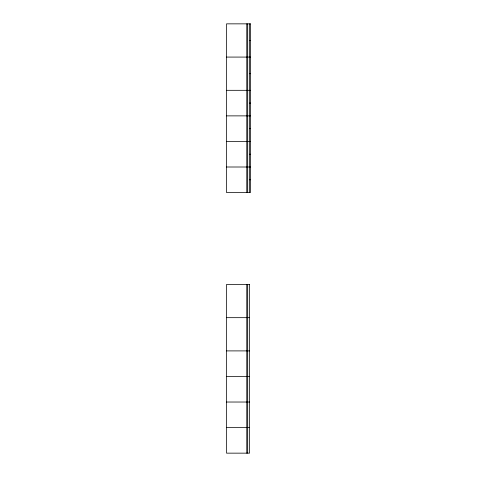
<?xml version="1.0" encoding="UTF-8"?>
<svg xmlns="http://www.w3.org/2000/svg" width="477" height="477" viewBox="0 0 477 477"><rect width="100%" height="100%" fill="white"/><g stroke="black" fill="none" stroke-linecap="round" stroke-linejoin="round"><path stroke-width="0.72" d="M249.543 40.467L250.461 40.467M226.539 57.079L250.461 57.079M249.543 73.696L250.461 73.696M226.539 90.314L250.461 90.314M249.543 103.092L250.461 103.092M226.539 115.875L250.461 115.875M249.543 128.659L250.461 128.659M226.539 141.436L250.461 141.436M249.543 154.22L250.461 154.22M226.539 167.004L250.461 167.004M249.543 179.781L250.461 179.781M226.539 317.67L249.543 317.67M226.539 350.899L249.543 350.899M226.539 376.46L249.543 376.46M226.539 402.028L249.543 402.028M226.539 427.589L249.543 427.589M249.543 23.85L249.543 192.565M247.7 23.85L247.7 192.565M247.7 284.435L247.7 453.15M246.782 23.85L246.782 192.565M246.782 284.435L246.782 453.15M250.461 23.85L226.539 23.85L226.539 192.565L250.461 192.565L250.461 23.85M249.543 284.435L226.539 284.435L226.539 453.15L249.543 453.15L249.543 284.435"/></g></svg>
